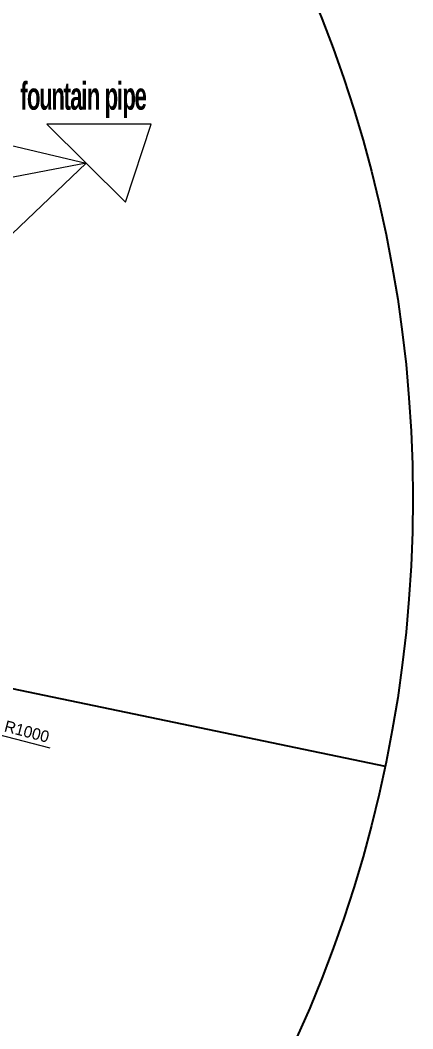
# Model space of a CAD drawing. Header units: inches. Extents: x -291016 to -124071, y 25078 to 137196.
# Drawn here: x -184096 to -183670, y 41512 to 42607 of the extents above; entities that cross this region are included whole.
import ezdxf

# ---------------------------------------------------------------- set-up
doc = ezdxf.new("R2010")
doc.units = ezdxf.units.IN
doc.header["$MEASUREMENT"] = 0
doc.layers.add('DOOR', color=112, linetype='Continuous', lineweight=20)
doc.layers.add('WALL SEC', color=7, linetype='Continuous', lineweight=50)
doc.dimstyles.new('50PEA1', dxfattribs={"dimscale": 0, "dimtxt": 12.5, "dimasz": 5, "dimexe": 5, "dimexo": 10, "dimgap": 5, "dimtad": 1, "dimdec": 0, "dimdsep": 46, "dimtxsty": 'Standard', "dimblk1": 'ARCHTICK', "dimblk2": 'ARCHTICK', "dimsah": 1, "dimcen": 2.5, "dimdle": 10, "dimclrd": 8, "dimclre": 8, "dimclrt": 7, "dimadec": 0, "dimazin": 0, "dimtfac": 1, "dimtdec": 0, "dimtix": 1, "dimtmove": 2, "dimatfit": 3, "dimldrblk": 'ARCHTICK', "dimfxl": 1, "dimtolj": 1, "dimtzin": 0, "dimlwd": 13, "dimlwe": 13, "dimarcsym": 0})

# ---------------------------------------------------------------- blocks, each defined once
blk = doc.blocks.new('_ArchTick')
at = {"color": 0, "const_width": 0.15}
blk.add_lwpolyline([(-0.5, -0.5), (0.5, 0.5)], dxfattribs=at)
blk = doc.blocks.new('*D657')
at = {"color": 8, "lineweight": 13, "transparency": 16777216}
for p in [(-185096.2, 42088.1), (-184063.2, 41816.7)]:
    blk.add_line(p, (-184128.9, 41833.9), dxfattribs=at)
at = {"layer": 'Defpoints', "color": 0, "transparency": 16777216}
for p in [(-185096.2, 42088.1), (-184128.9, 41833.9)]:
    blk.add_point(p, dxfattribs=at)
at = {"color": 8, "lineweight": 13, "transparency": 16777216, "xscale": 5, "yscale": 5, "zscale": 5, "rotation": 165.2787247211335}
blk.add_blockref('_ArchTick', (-184128.9, 41833.9), dxfattribs=at)
at = {"color": 7, "transparency": 16777216, "insert": (-184088.4, 41834.9), "char_height": 12.5, "attachment_point": 5, "rotation": 345.2787}
blk.add_mtext('\\A1;R1000', dxfattribs=at)

msp = doc.modelspace()

# ---------------------------------------------------------------- linework, layer by layer
at = {"color": 1}
msp.add_line((-185091.5207, 42088.1158), (-183699.9939, 41797.2098), dxfattribs=at)
at = {"color": 3}
msp.add_circle((-185091.5125, 42088.0213), 1421.582, dxfattribs=at)
at = {"layer": 'DOOR', "color": 2, "linetype": 'Continuous', "ltscale": 0.2}
for p, q in [((-184506.9998, 42566.2935), (-184024.0619, 42452.0706)), ((-183953.5619, 42494.3206), (-184066.5619, 42494.3206)), ((-184066.5619, 42494.3206), (-183981.5619, 42409.8206)), ((-183981.5619, 42409.8206), (-183953.5619, 42494.3206)), ((-184024.0619, 42452.0706), (-184403.4507, 42379.7696)), ((-184334.2063, 42156), (-184024.0619, 42452.0706))]:
    msp.add_line(p, q, dxfattribs=at)

# ---------------------------------------------------------------- texts
at = {"layer": 'WALL SEC', "linetype": 'Continuous', "ltscale": 0.2, "insert": (-184095.4998, 42540.0865), "char_height": 30, "width": 257.58934, "attachment_point": 1}
msp.add_mtext('{\\fTechnicBold|b0|i0|c2|p2;\\W0.7;\\T0.9;fountain pipe}', dxfattribs=at)

# ---------------------------------------------------------------- dimensions: what is measured, and where the dimension line sits
at = {"color": 3}
dim = msp.add_radius_dim(center=(-185096.2452, 42088.0743), mpoint=(-184128.9335, 41833.9208), dimstyle='50PEA1', override={"dimscale": 1}, dxfattribs=at)
dim.commit()
dim.dimension.update_dxf_attribs({"geometry": '*D657', "text_midpoint": (-184088.3952, 41834.9016)})

doc.saveas('drawing.dxf')
